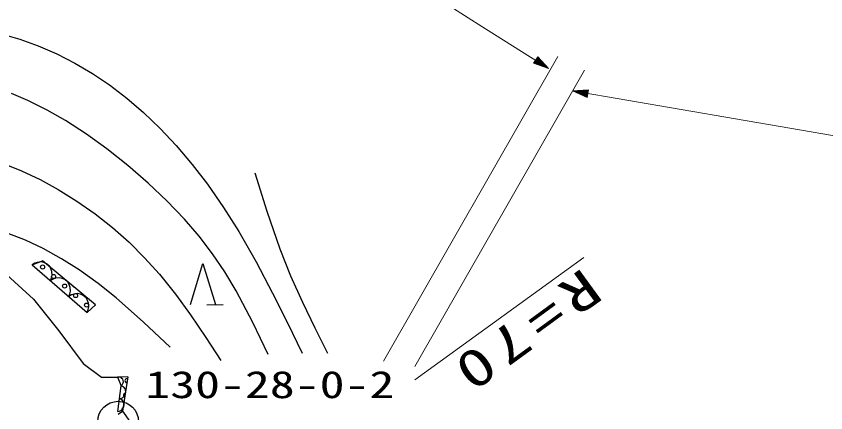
# Model space of a CAD drawing. Units: millimetres, scale not verified. Extents: x 40000 to 680000, y 20000 to 380000.
# Drawn here: x 274458 to 313856, y 299431 to 318712 of the extents above; entities that cross this region are included whole.
import ezdxf
from ezdxf.enums import TextEntityAlignment as Align

# ---------------------------------------------------------------- set-up
doc = ezdxf.new("R2010")
doc.units = ezdxf.units.MM
doc.header["$LTSCALE"] = 1000
doc.linetypes.add('CHAIN', pattern=[18.5, 12, -1.5, 3.5, -1.5])
for name, color, linetype, lineweight in [('M-BGD', 7, 'Continuous', 25), ('M-BGD-HTXT', 7, 'Continuous', 13), ('M-BMK', 2, 'CHAIN', 13)]:
    doc.layers.add(name, color=color, linetype=linetype, lineweight=lineweight)
doc.styles.add('ＭＳ ゴシック', font='')
doc.styles.get('ＭＳ ゴシック').set_extended_font_data('MS Gothic')

# ---------------------------------------------------------------- blocks, each defined once
blk = doc.blocks.new('BUHIN6')
at = {"color": 7, "linetype": 'Continuous', "lineweight": 25}
for radius in [995, 30]:
    blk.add_circle((0, 0), radius, dxfattribs=at)
blk = doc.blocks.new('BUHIN30')
at = {"color": 7, "linetype": 'Continuous', "lineweight": 25}
blk.add_lwpolyline([(-253, 191), (-278, 118), (-285, 46), (-278, -47), (-245, -119), (-200, -183), (-121, -242), (-47, -268), (31, -280), (123, -261), (189, -234), (253, -191)], dxfattribs=at)
blk = doc.blocks.new('BUHIN44')
at = {"color": 7, "linetype": 'Continuous', "lineweight": 25}
blk.add_lwpolyline([(-555, -198), (-468, -311), (-363, -395), (-211, -479), (-65, -502), (80, -497), (252, -436), (368, -348), (466, -237), (531, -77), (556, 54), (555, 198)], dxfattribs=at)
blk = doc.blocks.new('BUHIN4')
at = {"color": 7, "linetype": 'Continuous', "lineweight": 25}
blk.add_line((-962, 321), (-1356, -375), dxfattribs=at)
blk.add_lwpolyline([(-565, 1021), (870, -493), (-1166, -40)], dxfattribs=at)

msp = doc.modelspace()

# ---------------------------------------------------------------- linework, layer by layer
at = {"layer": 'M-BGD'}
for p, q in [((275233, 306628), (275732, 306827)), ((275233, 306628), (277909, 304315)), ((278322, 304674), (275732, 306827)), ((273817, 306301), (275297, 304961)), ((275297, 304961), (276536, 303417)), ((277909, 304315), (278322, 304674)), ((276536, 303417), (277723, 301822)), ((277723, 301822), (278615, 301158)), ((278615, 301158), (279393, 301167)), ((279887, 301177), (279393, 301167)), ((279393, 301167), (279568, 300749)), ((279887, 301177), (279632, 299508)), ((279403, 299492), (279568, 300749)), ((279421, 299364), (279632, 299508)), ((279632, 299508), (281266, 297206))]:
    msp.add_line(p, q, dxfattribs=at)
for points in [[(273729, 317852), (274638, 317588), (275530, 317266), (276429, 316877), (277312, 316430), (278165, 315928), (278991, 315370), (279838, 314726), (280653, 314030), (281464, 313256), (282238, 312433), (283021, 311510), (283762, 310542), (284549, 309407), (285286, 308238), (286133, 306764), (286932, 305254), (287659, 303798), (288375, 302325)], [(286725, 302266), (285969, 303829), (285162, 305360), (284615, 306277), (284018, 307160), (283361, 308014), (282649, 308841), (281789, 309740), (280886, 310596), (279895, 311457), (278868, 312270), (277884, 312975), (276857, 313636), (275958, 314149), (275024, 314612), (274222, 314949)], [(273875, 311528), (274723, 311194), (275622, 310772), (276503, 310291), (277416, 309723), (278295, 309106), (279138, 308441), (279948, 307723), (280709, 306970), (281425, 306177), (282206, 305205), (282947, 304187), (283694, 303086), (284424, 301969)], [(286077, 311104), (286652, 309241), (287284, 307401), (287806, 306096), (288385, 304811), (288987, 303569), (289612, 302325)], [(281949, 302617), (280658, 303840), (279327, 305018), (278450, 305716), (277526, 306375), (276659, 306921), (275763, 307415), (274903, 307821), (274023, 308171), (273251, 308435), (272463, 308686)], [(279568, 300749), (279609, 300785), (279639, 300827), (279668, 300887), (279674, 300943), (279669, 300999), (279642, 301064), (279606, 301106), (279562, 301142), (279499, 301163), (279448, 301170), (279393, 301167)]]:
    msp.add_lwpolyline(points, dxfattribs=at)
for centre in [(275744, 306517), (276279, 306055), (276814, 305593), (277349, 305130), (277884, 304668)]:
    msp.add_circle(centre, 99.5, dxfattribs=at)
for centre, start, end in [((277313, 305629), 203.1597, 257.3773), ((277848, 305167), 189.1322, 271.4048), ((278383, 304704), 178.3041, 211.3241), ((279845, 300993), 73.2369, 269.4266), ((279771, 300290), 92.115, 250.5485), ((279697, 299586), 112.3292, 230.3343)]:
    msp.add_arc(centre, 99.5, start, end, dxfattribs=at)
at = {"layer": 'M-BGD-HTXT'}
for p, q in [((300808, 316752), (292334, 301946)), ((302110, 316087), (293861, 301674)), ((351549, 306542), (301532, 315076)), ((293861, 301038), (302087, 306986))]:
    msp.add_line(p, q, dxfattribs=at)
for points in [[(274106, 333622), (275194, 333045), (276472, 332289), (277731, 331475), (279918, 329937), (282087, 328339), (284713, 326437), (287373, 324584), (290788, 322292), (294229, 320055), (297290, 318105), (300366, 316162)], [(300302, 316205), (299668, 316434), (299845, 316700), (300300, 316206)], [(299874, 316489), (299985, 316415), (299863, 316473), (299884, 316505), (299985, 316415)], [(301607, 315063), (302279, 315110), (302226, 314796), (301609, 315063)], [(302114, 314977), (301983, 314999), (302117, 314995), (302111, 314958), (301983, 314999)]]:
    msp.add_lwpolyline(points, dxfattribs=at)
for points in [[(300366, 316162), (299845, 316733), (299637, 316421)], [(300238, 316247), (299707, 316442), (299852, 316661)], [(300175, 316289), (299746, 316450), (299860, 316622)], [(300111, 316331), (299785, 316458), (299868, 316583)], [(300049, 316373), (299824, 316466), (299876, 316544)], [(301532, 315076), (302239, 314765), (302302, 315135)], [(301683, 315050), (302247, 315087), (302203, 314828)], [(301757, 315037), (302214, 315064), (302180, 314861)], [(301833, 315025), (302182, 315041), (302157, 314893)], [(301907, 315012), (302149, 315018), (302134, 314926)]]:
    msp.add_lwpolyline(points, close=True, dxfattribs=at)
at = {"layer": 'M-BMK'}
msp.add_arc((262216, 282959), 20000, 35.871, 76.4324, dxfattribs=at)

# ---------------------------------------------------------------- block references
at = {"layer": 'M-BGD', "rotation": 119.54935}
for name, p in [('BUHIN44', (275679, 306243)), ('BUHIN4', (283543, 305683)), ('BUHIN44', (276571, 305472)), ('BUHIN44', (277463, 304701)), ('BUHIN30', (279526, 300435)), ('BUHIN6', (279419, 298996)), ('BUHIN30', (279444, 299806))]:
    msp.add_blockref(name, p, dxfattribs=at)

# ---------------------------------------------------------------- texts
at = {"layer": 'M-BGD-HTXT', "style": 'ＭＳ ゴシック', "width": 1.35}
msp.add_text('130-28-0-2', height=1320, dxfattribs=at).set_placement((280739, 299748), align=Align.BOTTOM_LEFT)
at = {"layer": 'M-BGD-HTXT', "insert": (302033, 306552), "char_height": 1833, "attachment_point": 7, "rotation": 216.1, "style": 'ＭＳ ゴシック'}
msp.add_mtext('\\T1.24;\\W1.35;R=70', dxfattribs=at)

doc.saveas('drawing.dxf')
